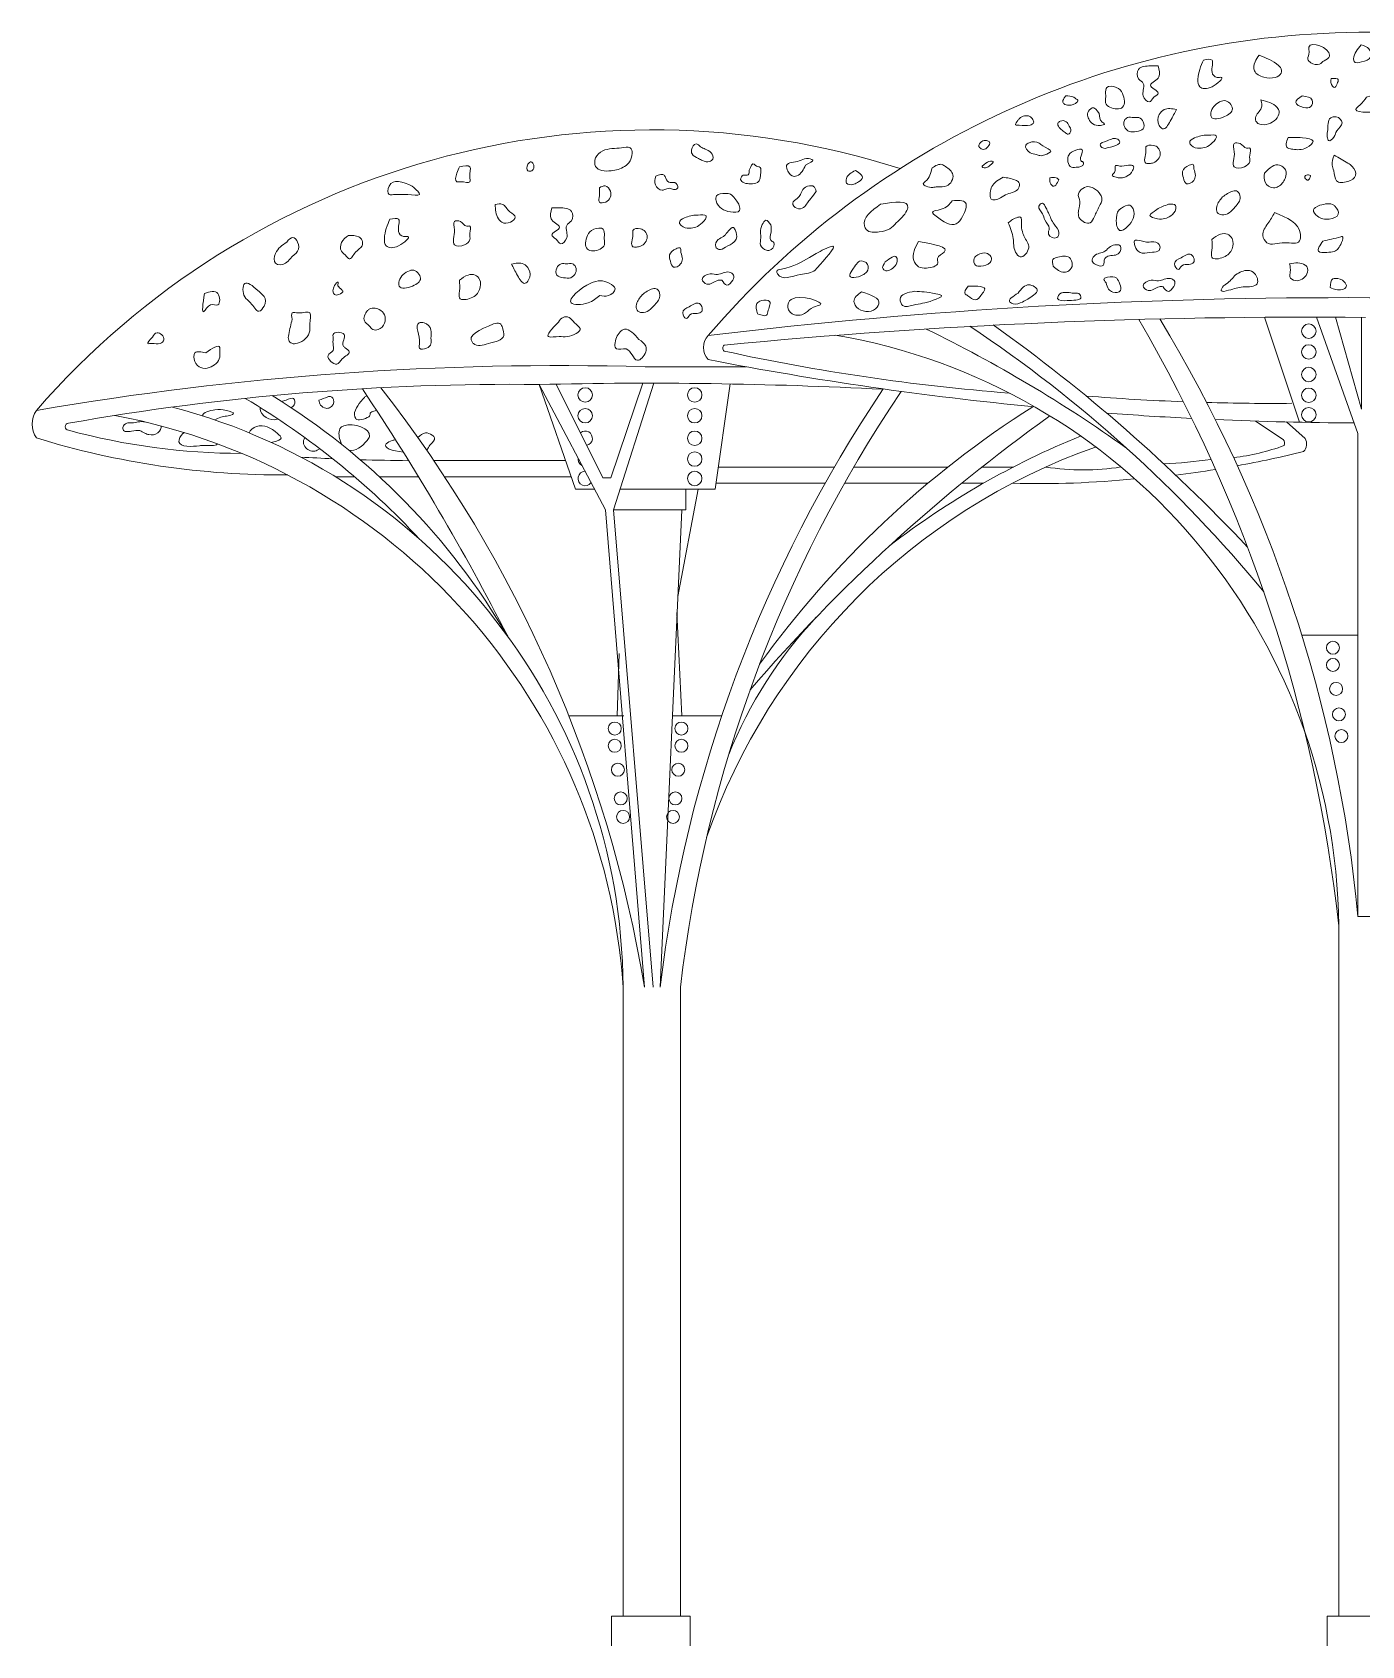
# Model space of a CAD drawing. Header units: metres. Extents: x -438 to -108, y 54494 to 54569.
# Drawn here: x -191.776 to -189.793, y 54547.55 to 54549.957 of the extents above; entities that cross this region are included whole.
import ezdxf

# ---------------------------------------------------------------- set-up
doc = ezdxf.new("R2010")
doc.units = ezdxf.units.M
doc.header["$MEASUREMENT"] = 0
doc.layers.add('text2', color=240, linetype='Continuous', lineweight=9)

msp = doc.modelspace()

# ---------------------------------------------------------------- linework, layer by layer
at = {"layer": 'text2'}
for points in [[(-190.74393, 54549.48989, -0.0264456), (-189.78715, 54549.53123)], [(-190.14352, 54549.3363, 0.0414255), (-190.4424, 54549.51387, 0.0414255)], [(-190.37761, 54549.5182, -0.074107), (-189.9388, 54549.12188, -0.0740671)], [(-190.34241, 54549.51997, -0.0499568), (-189.96289, 54549.18827, -0.0498028)], [(-189.82694, 54548.62368, 0.10524), (-190.12543, 54549.5282)], [(-190.09412, 54549.52901, -0.1130902), (-189.7982, 54548.63775)], [(-190.76771, 54549.46829, -0.4067405), (-190.76771, 54549.50427)], [(-190.74393, 54549.48989, 0.4935852), (-190.74393, 54549.48098)], [(-189.82694, 54547.59381), (-189.82694, 54548.62368, 0.3622606), (-190.57843, 54549.50494, 0.3622606)], [(-190.76771, 54549.46829, 0.0237435), (-190.28073, 54549.39779, 0.0237435)], [(-190.74393, 54549.48098, 0.0339248), (-190.31856, 54549.41834)], [(-191.2839, 54549.42484, -0.0290055), (-191.06699, 54549.05555)], [(-191.25654, 54549.42635, -0.1252598), (-190.86299, 54548.53227)], [(-190.83957, 54548.53227, -0.1183284), (-190.50652, 54549.42461)], [(-190.80929, 54547.59381), (-190.80929, 54548.53227, -0.1197286), (-190.47979, 54549.42091)], [(-191.77024, 54549.35136, -0.3017192), (-191.77024, 54549.3925)], [(-191.5674, 54549.39748, -0.3388269), (-190.89474, 54548.53227)], [(-191.19841, 54549.2003, 0.0723157), (-191.45893, 54549.41048)], [(-191.41868, 54549.41451, -0.123896), (-191.06699, 54549.05555)], [(-190.69117, 54549.01378, -0.0956984), (-190.28329, 54549.39804)], [(-190.20372, 54549.41389, 0.0102657), (-190.0587, 54549.40544)], [(-190.02408, 54549.40431, 0.0089705), (-189.89714, 54549.40306)], [(-191.72247, 54549.37336, 0.9601318), (-191.72247, 54549.36292)], [(-190.89474, 54547.59381), (-190.89474, 54548.53227, 0.3418632), (-191.653, 54549.38498)], [(-190.70532, 54548.97553, -0.0608011), (-190.25785, 54549.38421)], [(-190.17336, 54549.38855, 0.0061396), (-190.04631, 54549.38051, 0.0061396)], [(-190.01111, 54549.37883, 0.0100024), (-189.80378, 54549.37383, 0.0100024)], [(-191.39531, 54549.29617, -0.0761248), (-191.77024, 54549.35136)], [(-190.21223, 54549.35425, 0.0671283), (-190.49657, 54549.19113)], [(-189.9096, 54549.34907, -0.2829677), (-189.90829, 54549.34014, -0.2829677)], [(-189.87943, 54549.33099, 0.3268163), (-189.87699, 54549.35067)], [(-190.77026, 54548.75536, -0.2275776), (-190.18966, 54549.33791)], [(-190.60649, 54549.08407, 0.0938873), (-190.73716, 54548.87902)]]:
    msp.add_lwpolyline(points, format="xyb", dxfattribs=at)
for points in [[(-189.93746, 54549.53144), (-189.88553, 54549.37481)], [(-189.7982, 54549.35823), (-189.86023, 54549.53165)], [(-189.83166, 54549.53155), (-189.7931, 54549.3944), (-189.7931, 54549.53129)], [(-190.86165, 54549.45765), (-190.71108, 54549.45765)], [(-190.96593, 54549.27512), (-191.02014, 54549.43118)], [(-190.92108, 54549.2441), (-191.02014, 54549.43118)], [(-190.99456, 54549.43173), (-190.92489, 54549.29191), (-190.91314, 54549.29191), (-190.86553, 54549.43307)], [(-190.90908, 54549.2441), (-190.84905, 54549.43306)], [(-190.75737, 54549.27512), (-190.73504, 54549.43195)], [(-189.9511, 54549.37653), (-189.9096, 54549.34907)], [(-189.87699, 54549.35067), (-189.90467, 54549.37523)], [(-189.7982, 54548.63775), (-189.7982, 54549.35823)], [(-191.17737, 54549.31756), (-190.98068, 54549.31756)], [(-190.75268, 54549.30806), (-190.57947, 54549.30806)], [(-190.55058, 54549.30806), (-190.41003, 54549.30806)], [(-190.35928, 54549.30806), (-190.31248, 54549.30806)], [(-191.29526, 54549.29337), (-191.32388, 54549.29337)], [(-191.2, 54549.29337), (-191.25453, 54549.29337), (-191.25828, 54549.29337)], [(-191.16124, 54549.29337), (-190.97227, 54549.29337)], [(-190.96593, 54549.27512), (-190.9375, 54549.27512)], [(-190.80102, 54549.27512), (-190.80102, 54549.2441), (-190.90908, 54549.2441)], [(-190.89922, 54549.27512), (-190.75737, 54549.27512)], [(-190.8133, 54549.11504), (-190.78277, 54549.27512)], [(-190.75613, 54549.28386), (-190.59324, 54549.28386)], [(-190.56444, 54549.28386), (-190.43977, 54549.28386)], [(-190.38937, 54549.28386), (-190.35703, 54549.28386)], [(-190.86299, 54548.53227), (-190.92108, 54549.24439)], [(-190.92105, 54549.2441), (-190.92108, 54549.2441), (-190.92108, 54549.24439)], [(-190.90908, 54549.2441), (-190.84995, 54548.53227)], [(-190.83957, 54548.53227), (-190.80739, 54549.24439)], [(-190.80723, 54548.93708), (-190.8144, 54549.09114)], [(-189.88198, 54549.05704), (-189.7982, 54549.05704)], [(-190.9036, 54548.93708), (-190.90079, 54549.02993)], [(-190.97567, 54548.93708), (-190.89364, 54548.93708)], [(-190.82144, 54548.93708), (-190.74761, 54548.93708)], [(-189.7982, 54548.63775), (-189.77333, 54548.63775)], [(-190.91189, 54547.54977), (-190.91189, 54547.59381), (-190.79467, 54547.59381), (-190.79467, 54547.54977)], [(-189.84409, 54547.54977), (-189.84409, 54547.59381), (-189.72687, 54547.59381), (-189.72687, 54547.54977)]]:
    msp.add_lwpolyline(points, dxfattribs=at)
for centre, radius in [((-189.8716, 54549.51067), 0.01076), ((-189.8716, 54549.47969), 0.01076), ((-189.8716, 54549.44603), 0.01076), ((-190.95134, 54549.41558), 0.01076), ((-190.7879, 54549.41558), 0.01076), ((-189.8716, 54549.41505), 0.01076), ((-190.95134, 54549.38459), 0.01076), ((-190.7879, 54549.38459), 0.01076), ((-189.8716, 54549.38606), 0.01076), ((-190.7879, 54549.35094), 0.01076), ((-190.7879, 54549.31996), 0.01076), ((-190.7879, 54549.29097), 0.01076), ((-189.83552, 54549.03852), 0.0097), ((-189.83552, 54549.0128), 0.0097), ((-189.83087, 54548.97709), 0.0097), ((-189.82658, 54548.93912), 0.0097), ((-190.90726, 54548.91798), 0.0097), ((-190.80782, 54548.91798), 0.0097), ((-189.82301, 54548.90673), 0.0097), ((-190.90726, 54548.89226), 0.0097), ((-190.80782, 54548.89226), 0.0097), ((-190.90262, 54548.85655), 0.0097), ((-190.81246, 54548.85655), 0.0097), ((-190.89833, 54548.81369), 0.0097), ((-190.81675, 54548.81369), 0.0097), ((-190.89475, 54548.78619), 0.0097), ((-190.82033, 54548.78619), 0.0097)]:
    msp.add_circle(centre, radius, dxfattribs=at)
for centre, radius, start, end in [((-189.78567, 54548.66431), 1.29226, 39.96361, 139.45874), ((-190.85171, 54548.59359), 1.21736, 72.2925, 138.98452), ((-189.82131, 54541.59448), 7.96621, 82.599394, 96.822954), ((-190.98881, 54544.86312), 4.59629, 88.41469, 99.78862), ((-191.06065, 54545.62893), 3.80247, 89.3896, 100.02334), ((-190.85922, 54542.57173), 6.86134, 87.056882, 91.343928), ((-191.46257, 54550.32248), 0.99414, 254.84507, 269.91602), ((-190.95134, 54549.35094), 0.01076, 282.23241, 130.74233), ((-191.18471, 54552.67743), 3.36004, 266.74501, 267.55376), ((-191.18471, 54552.67743), 3.36004, 268.25358, 269.48617), ((-190.95134, 54549.31996), 0.01076, 172.31326, 243.49055), ((-190.13694, 54550.17615), 0.86496, 273.26038, 277.93483), ((-190.02003, 54549.64203), 0.3219, 276.4631, 290.31112), ((-190.27422, 54550.94438), 1.66099, 280.26643, 283.74989), ((-190.95134, 54549.29097), 0.01076, 91.32624, 324.47757), ((-190.20815, 54549.65923), 0.35559, 260.95785, 279.09805), ((-190.27422, 54550.94438), 1.66099, 277.06101, 279.12601), ((-190.27312, 54550.65506), 1.3718, 268.30261, 275.92392)]:
    msp.add_arc(centre, radius, start, end, dxfattribs=at)
for points, start_tangent, end_tangent in [([(-189.87137, 54549.93413), (-189.87095, 54549.92676), (-189.8729, 54549.91633), (-189.86872, 54549.91118), (-189.85564, 54549.90909), (-189.84868, 54549.9141), (-189.84074, 54549.92092), (-189.8406, 54549.92231), (-189.87137, 54549.93413)], (-0.1619454, -0.7777845), (-0.1619454, -0.7777845)), ([(-189.99772, 54549.8547), (-189.98558, 54549.84256), (-189.99738, 54549.83076), (-190.01729, 54549.83076), (-190.01729, 54549.83852), (-190.00211, 54549.8537), (-189.99772, 54549.8547)], (0.9955914, -0.0054462), (0.9955914, -0.0054462)), ([(-190.3032, 54549.82808), (-190.30569, 54549.82504), (-190.30901, 54549.81841), (-190.30375, 54549.81785), (-190.28743, 54549.81813), (-190.28218, 54549.82145), (-190.28356, 54549.82642), (-190.28798, 54549.83112), (-190.3032, 54549.82808)], (-0.6923229, -0.6604339), (-0.6923229, -0.6604339)), ([(-190.23792, 54549.80928), (-190.23515, 54549.80707), (-190.23073, 54549.80459), (-190.22658, 54549.80956), (-190.22907, 54549.81675), (-190.23349, 54549.82311), (-190.24262, 54549.82393), (-190.24594, 54549.82089), (-190.23792, 54549.80928)], (0.823236, -0.6448717), (0.823236, -0.6448717)), ([(-190.89711, 54549.78425), (-190.88448, 54549.78425), (-190.88448, 54549.76468), (-190.89275, 54549.75641), (-190.91278, 54549.74988), (-190.93586, 54549.75641), (-190.93586, 54549.76903), (-190.92519, 54549.77969), (-190.89711, 54549.78425)], (1.1252584, 0.1621623), (1.1252584, 0.1621623)), ([(-190.27388, 54549.79104), (-190.26862, 54549.78717), (-190.25673, 54549.77888), (-190.26558, 54549.7739), (-190.27277, 54549.77252), (-190.2783, 54549.77418), (-190.28715, 54549.77667), (-190.29379, 54549.78828), (-190.28881, 54549.79187), (-190.27388, 54549.79104)], (0.8038325, -0.4842744), (0.8038325, -0.4842744)), ([(-190.21053, 54549.76395), (-190.2086, 54549.76312), (-190.20777, 54549.76008), (-190.21856, 54549.75511), (-190.22768, 54549.75649), (-190.23128, 54549.76616), (-190.2299, 54549.77335), (-190.21911, 54549.78081), (-190.20998, 54549.78137), (-190.21053, 54549.76395)], (0.8651665, -0.3876096), (0.8651665, -0.3876096)), ([(-190.11463, 54549.77907), (-190.11463, 54549.78562), (-190.10327, 54549.7878), (-190.09672, 54549.78431), (-190.09322, 54549.77558), (-190.10327, 54549.76205), (-190.10939, 54549.76074), (-190.11463, 54549.76117), (-190.11463, 54549.77907)], (-0.0257016, 1.1905945), (-0.0257016, 1.1905945)), ([(-189.96453, 54549.78381), (-189.9598, 54549.78381), (-189.9598, 54549.77302), (-189.9598, 54549.76358), (-189.96756, 54549.75582), (-189.98275, 54549.75582), (-189.98275, 54549.77842), (-189.98275, 54549.79056), (-189.97398, 54549.79056), (-189.96453, 54549.78381)], (1.0270175, -0.0947363), (1.0270175, -0.0947363)), ([(-190.15355, 54549.75704), (-190.15992, 54549.75787), (-190.16157, 54549.74737), (-190.16517, 54549.7435), (-190.15881, 54549.74018), (-190.1494, 54549.73963), (-190.14304, 54549.74184), (-190.13447, 54549.75013), (-190.13336, 54549.75704), (-190.14055, 54549.75842), (-190.15355, 54549.75704)], (-1.1187441, 0.2043681), (-1.1187441, 0.2043681)), ([(-190.21551, 54549.71303), (-190.21385, 54549.70723), (-190.2144, 54549.69451), (-190.21551, 54549.68705), (-190.21357, 54549.67904), (-190.19808, 54549.6724), (-190.19144, 54549.68152), (-190.18425, 54549.69673), (-190.18038, 54549.70806), (-190.18232, 54549.71414), (-190.1931, 54549.72409), (-190.20113, 54549.7263), (-190.21551, 54549.71303)], (0.0762472, -0.9645989), (0.0762472, -0.9645989)), ([(-191.12819, 54549.66747), (-191.12346, 54549.66747), (-191.12346, 54549.65668), (-191.12346, 54549.64724), (-191.13122, 54549.63948), (-191.14641, 54549.63948), (-191.14641, 54549.66208), (-191.14641, 54549.67422), (-191.13764, 54549.67422), (-191.12819, 54549.66747)], (1.0270175, -0.0947363), (1.0270175, -0.0947363)), ([(-190.88017, 54549.65453), (-190.88017, 54549.66108), (-190.86881, 54549.66326), (-190.86226, 54549.65977), (-190.85876, 54549.65104), (-190.86881, 54549.6375), (-190.87493, 54549.6362), (-190.88017, 54549.63663), (-190.88017, 54549.65453)], (-0.0257016, 1.1905945), (-0.0257016, 1.1905945)), ([(-190.17597, 54549.61907), (-190.17135, 54549.62237), (-190.15454, 54549.62739), (-190.15255, 54549.63739), (-190.16732, 54549.63704), (-190.17571, 54549.62999), (-190.19196, 54549.62268), (-190.19476, 54549.61532), (-190.18939, 54549.61004), (-190.17796, 54549.60907), (-190.17597, 54549.61907)], (0.4790334, 0.8668042), (0.4790334, 0.8668042)), ([(-190.54778, 54549.609), (-190.542, 54549.61519), (-190.53003, 54549.61024), (-190.53126, 54549.5991), (-190.53704, 54549.59456), (-190.55067, 54549.59085), (-190.55562, 54549.59167), (-190.54778, 54549.609)], (0.7096538, 1.0144748), (0.7096538, 1.0144748)), ([(-190.36564, 54549.62458), (-190.3707, 54549.61926), (-190.3691, 54549.60914), (-190.36111, 54549.60781), (-190.34727, 54549.61314), (-190.34514, 54549.61979), (-190.35126, 54549.62644), (-190.36564, 54549.62458)], (-0.8913817, -0.5327232), (-0.8913817, -0.5327232)), ([(-191.2092, 54549.60194), (-191.19706, 54549.58979), (-191.20886, 54549.57799), (-191.22878, 54549.57799), (-191.22878, 54549.58575), (-191.2136, 54549.60093), (-191.2092, 54549.60194)], (0.9955914, -0.0054462), (0.9955914, -0.0054462)), ([(-190.64386, 54549.55799), (-190.64919, 54549.54611), (-190.63894, 54549.53505), (-190.62255, 54549.53792), (-190.61066, 54549.54652), (-190.60082, 54549.5498), (-190.64386, 54549.55799)], (-0.9375223, -0.6437061), (-0.9375223, -0.6437061)), ([(-191.2762, 54549.54133), (-191.27451, 54549.54301), (-191.25871, 54549.54301), (-191.25081, 54549.53511), (-191.25081, 54549.52251), (-191.26014, 54549.51318), (-191.26812, 54549.51318), (-191.2738, 54549.51886), (-191.28086, 54549.52592), (-191.2762, 54549.54133)], (0.6730362, 0.790622), (0.6730362, 0.790622)), ([(-191.1984, 54549.49334), (-191.1984, 54549.48525), (-191.18828, 54549.48525), (-191.18153, 54549.492), (-191.18153, 54549.50009), (-191.18153, 54549.5129), (-191.19165, 54549.52302), (-191.19908, 54549.52302), (-191.1984, 54549.49334)], (-0.0859984, -1.2360739), (-0.0859984, -1.2360739)), ([(-191.31252, 54549.4889), (-191.30949, 54549.48588), (-191.30344, 54549.47983), (-191.31386, 54549.46941), (-191.32193, 54549.46134), (-191.33505, 54549.47446), (-191.32765, 54549.48185), (-191.32765, 54549.49226), (-191.32765, 54549.50235), (-191.32765, 54549.50571), (-191.31117, 54549.50571), (-191.31252, 54549.4889)], (0.4089016, -0.800363), (0.4089016, -0.800363))]:
    msp.add_spline(points, degree=3, dxfattribs=dict(at, start_tangent=start_tangent, end_tangent=end_tangent))
for points in [[(-189.94589, 54549.92231), (-189.95186, 54549.91226), (-189.9528, 54549.89907), (-189.93866, 54549.88964), (-189.92168, 54549.88933), (-189.91288, 54549.89561), (-189.91382, 54549.90378), (-189.91665, 54549.90692), (-189.94589, 54549.92231)], [(-189.79335, 54549.93765), (-189.78178, 54549.93164), (-189.77977, 54549.9194), (-189.79291, 54549.91251), (-189.80404, 54549.91273), (-189.80471, 54549.91673), (-189.79335, 54549.93765)], [(-190.09636, 54549.90636), (-190.10768, 54549.90636), (-190.12553, 54549.90114), (-190.12553, 54549.88722), (-190.11857, 54549.88026), (-190.11857, 54549.87025), (-190.11857, 54549.86155), (-190.10965, 54549.85263), (-190.10268, 54549.8596), (-190.09637, 54549.86591), (-190.10789, 54549.87743), (-190.1018, 54549.88352), (-190.09528, 54549.89005), (-190.09636, 54549.90636)], [(-190.02895, 54549.91514), (-190.01604, 54549.91514), (-190.01604, 54549.89686), (-190.00852, 54549.88934), (-190.00206, 54549.88934), (-190.01604, 54549.87536), (-190.03433, 54549.87536), (-190.03433, 54549.90116), (-190.02895, 54549.91514)], [(-190.17473, 54549.8646), (-190.17473, 54549.85807), (-190.17473, 54549.85111), (-190.16842, 54549.8448), (-190.14948, 54549.8448), (-190.14948, 54549.86503), (-190.15883, 54549.87439), (-190.17299, 54549.87439), (-190.17473, 54549.8646)], [(-189.83832, 54549.88759), (-189.83632, 54549.87625), (-189.8332, 54549.87424), (-189.82942, 54549.87958), (-189.82764, 54549.88603), (-189.83832, 54549.88759)], [(-190.23432, 54549.86162), (-190.23709, 54549.85747), (-190.23875, 54549.8525), (-190.23571, 54549.8489), (-190.23183, 54549.8478), (-190.21994, 54549.85056), (-190.21607, 54549.85526), (-190.21911, 54549.85747), (-190.22243, 54549.85968), (-190.23432, 54549.86162)], [(-189.94306, 54549.85572), (-189.94243, 54549.84347), (-189.95123, 54549.82902), (-189.94966, 54549.82273), (-189.93834, 54549.81865), (-189.92608, 54549.82242), (-189.91728, 54549.83184), (-189.91665, 54549.84127), (-189.91885, 54549.84441), (-189.94306, 54549.85572)], [(-189.88146, 54549.86163), (-189.89116, 54549.85194), (-189.87948, 54549.84445), (-189.86846, 54549.84577), (-189.86648, 54549.85524), (-189.88146, 54549.86163)], [(-189.78556, 54549.85978), (-189.79536, 54549.84799), (-189.80137, 54549.84154), (-189.78556, 54549.83732), (-189.77065, 54549.83687), (-189.76575, 54549.83576), (-189.74905, 54549.83932), (-189.7397, 54549.84199), (-189.73369, 54549.85089), (-189.73859, 54549.85956), (-189.78556, 54549.85978)], [(-190.18426, 54549.83536), (-190.17983, 54549.82264), (-190.17651, 54549.8196), (-190.18232, 54549.81767), (-190.19394, 54549.81988), (-190.20002, 54549.82734), (-190.20196, 54549.8348), (-190.19698, 54549.84254), (-190.19505, 54549.84365), (-190.18426, 54549.83536)], [(-190.12869, 54549.80862), (-190.13958, 54549.80862), (-190.14676, 54549.8158), (-190.14676, 54549.82472), (-190.14208, 54549.82939), (-190.13304, 54549.82939), (-190.12521, 54549.82939), (-190.11873, 54549.82292), (-190.11873, 54549.81254), (-190.12869, 54549.80862)], [(-190.06919, 54549.84125), (-190.08741, 54549.84125), (-190.09484, 54549.83382), (-190.09484, 54549.81764), (-190.08978, 54549.81258), (-190.0783, 54549.82405), (-190.06919, 54549.84125)], [(-189.84335, 54549.81099), (-189.84401, 54549.80064), (-189.84203, 54549.79492), (-189.83431, 54549.79998), (-189.82991, 54549.80945), (-189.82176, 54549.82156), (-189.83057, 54549.83036), (-189.83387, 54549.83036), (-189.83696, 54549.82992), (-189.84335, 54549.81099)], [(-190.04194, 54549.7993), (-190.04936, 54549.79188), (-190.04674, 54549.78751), (-190.03451, 54549.78358), (-190.01572, 54549.79144), (-190.00961, 54549.80192), (-190.0214, 54549.80323), (-190.02315, 54549.80323), (-190.04194, 54549.7993)], [(-190.77922, 54549.78562), (-190.77223, 54549.78213), (-190.7635, 54549.77689), (-190.76088, 54549.76729), (-190.76568, 54549.76379), (-190.77617, 54549.7651), (-190.78228, 54549.76816), (-190.79189, 54549.77515), (-190.79277, 54549.78126), (-190.78578, 54549.78999), (-190.77922, 54549.78562)], [(-190.3595, 54549.79388), (-190.35264, 54549.79516), (-190.34792, 54549.79259), (-190.3505, 54549.78573), (-190.35736, 54549.78188), (-190.36293, 54549.78488), (-190.36379, 54549.78616), (-190.3595, 54549.79388)], [(-190.17236, 54549.79445), (-190.18288, 54549.78809), (-190.179, 54549.78395), (-190.17236, 54549.78395), (-190.16268, 54549.78643), (-190.15356, 54549.79307), (-190.1566, 54549.79694), (-190.17236, 54549.79445)], [(-189.90251, 54549.79974), (-189.88106, 54549.79911), (-189.86529, 54549.79406), (-189.87475, 54549.78461), (-189.89557, 54549.78209), (-189.89904, 54549.78272), (-189.90314, 54549.78398), (-189.90251, 54549.79974)], [(-191.13899, 54549.75583), (-191.12346, 54549.75583), (-191.12346, 54549.74099), (-191.12346, 54549.73357), (-191.13696, 54549.73357), (-191.14304, 54549.73357), (-191.14304, 54549.74639), (-191.13899, 54549.75583)], [(-191.03686, 54549.75989), (-191.03686, 54549.74988), (-191.0312, 54549.74988), (-191.02903, 54549.75206), (-191.02903, 54549.76033), (-191.03185, 54549.76315), (-191.03686, 54549.75989)], [(-190.7067, 54549.7507), (-190.70801, 54549.74415), (-190.71194, 54549.74328), (-190.71544, 54549.74328), (-190.71937, 54549.73716), (-190.71413, 54549.73193), (-190.70452, 54549.73062), (-190.69447, 54549.73236), (-190.68923, 54549.74808), (-190.6901, 54549.75463), (-190.69753, 54549.75812), (-190.69928, 54549.75987), (-190.7067, 54549.7507)], [(-190.62238, 54549.75856), (-190.63549, 54549.7424), (-190.63942, 54549.74153), (-190.64903, 54549.74939), (-190.65078, 54549.75768), (-190.632, 54549.76467), (-190.62107, 54549.76816), (-190.6119, 54549.76598), (-190.62238, 54549.75856)], [(-190.43376, 54549.75419), (-190.41885, 54549.7593), (-190.41374, 54549.75632), (-190.40267, 54549.74398), (-190.41161, 54549.72738), (-190.42609, 54549.72611), (-190.43248, 54549.72525), (-190.4427, 54549.72696), (-190.44696, 54549.73036), (-190.44398, 54549.73377), (-190.43376, 54549.75419)], [(-190.35578, 54549.75925), (-190.35901, 54549.75602), (-190.35578, 54549.75414), (-190.35228, 54549.75468), (-190.34717, 54549.75817), (-190.3426, 54549.76382), (-190.34556, 54549.76436), (-190.34636, 54549.76436), (-190.35578, 54549.75925)], [(-190.04296, 54549.75256), (-190.04077, 54549.74296), (-190.04339, 54549.73554), (-190.05388, 54549.73073), (-190.05869, 54549.73946), (-190.06, 54549.74907), (-190.04995, 54549.75824), (-190.04427, 54549.75955), (-190.04296, 54549.75256)], [(-189.93774, 54549.74647), (-189.93674, 54549.7329), (-189.92417, 54549.72436), (-189.91713, 54549.72637), (-189.90707, 54549.73843), (-189.90657, 54549.75149), (-189.91059, 54549.75601), (-189.91512, 54549.75852), (-189.93774, 54549.74647)], [(-189.83371, 54549.77321), (-189.83684, 54549.75827), (-189.83441, 54549.74994), (-189.83024, 54549.73501), (-189.81356, 54549.73397), (-189.80174, 54549.74299), (-189.80695, 54549.75654), (-189.81321, 54549.7614), (-189.83371, 54549.77321)], [(-191.2094, 54549.72723), (-191.24383, 54549.72723), (-191.24383, 54549.71433), (-191.23737, 54549.71433), (-191.22554, 54549.71433), (-191.21586, 54549.71433), (-191.19865, 54549.71433), (-191.2094, 54549.72723)], [(-190.84607, 54549.74197), (-190.8465, 54549.72887), (-190.83646, 54549.72101), (-190.83121, 54549.72232), (-190.82379, 54549.72363), (-190.81811, 54549.72188), (-190.8133, 54549.7245), (-190.81767, 54549.73236), (-190.82466, 54549.73236), (-190.83121, 54549.73891), (-190.8334, 54549.74328), (-190.84607, 54549.74197)], [(-190.54811, 54549.75026), (-190.56166, 54549.73847), (-190.56122, 54549.73149), (-190.55074, 54549.72974), (-190.54331, 54549.73367), (-190.53763, 54549.74022), (-190.53938, 54549.74371), (-190.54811, 54549.75026)], [(-190.32777, 54549.74031), (-190.34449, 54549.7266), (-190.34707, 54549.71717), (-190.34578, 54549.70775), (-190.33163, 54549.70946), (-190.32177, 54549.71503), (-190.31148, 54549.71846), (-190.30461, 54549.72403), (-190.30419, 54549.7326), (-190.30933, 54549.73603), (-190.32777, 54549.74031)], [(-190.25783, 54549.73957), (-190.25755, 54549.73183), (-190.25202, 54549.72685), (-190.24677, 54549.73238), (-190.24483, 54549.73625), (-190.24842, 54549.73929), (-190.25783, 54549.73957)], [(-189.86884, 54549.74315), (-189.87058, 54549.73816), (-189.87254, 54549.73599), (-189.87732, 54549.73968), (-189.87753, 54549.74141), (-189.87514, 54549.74359), (-189.86884, 54549.74315)], [(-190.9302, 54549.72465), (-190.9302, 54549.71247), (-190.9302, 54549.70333), (-190.92062, 54549.70333), (-190.91365, 54549.71943), (-190.92148, 54549.72726), (-190.9302, 54549.72465)], [(-190.72505, 54549.70486), (-190.72156, 54549.69831), (-190.72112, 54549.69089), (-190.73466, 54549.6887), (-190.74777, 54549.69351), (-190.75607, 54549.70529), (-190.7552, 54549.71272), (-190.74253, 54549.71621), (-190.73816, 54549.71621), (-190.72505, 54549.70486)], [(-190.60666, 54549.71926), (-190.61496, 54549.70835), (-190.61976, 54549.70224), (-190.62544, 54549.69525), (-190.63549, 54549.69394), (-190.64161, 54549.7018), (-190.63505, 54549.70879), (-190.63025, 54549.71446), (-190.62675, 54549.72188), (-190.6167, 54549.72756), (-190.61059, 54549.72669), (-190.60666, 54549.71926)], [(-190.51058, 54549.7001), (-190.53451, 54549.66755), (-190.53186, 54549.66223), (-190.51255, 54549.65879), (-190.49685, 54549.6635), (-190.48716, 54549.67213), (-190.47136, 54549.6908), (-190.47003, 54549.69478), (-190.51058, 54549.7001)], [(-190.40352, 54549.70525), (-190.38393, 54549.70227), (-190.38819, 54549.68185), (-190.39756, 54549.67078), (-190.4278, 54549.68227), (-190.43333, 54549.68781), (-190.42013, 54549.69249), (-190.40352, 54549.70525)], [(-190.00025, 54549.71088), (-189.99283, 54549.71611), (-189.97797, 54549.71917), (-189.97404, 54549.71088), (-189.98147, 54549.69603), (-190.00113, 54549.68424), (-190.00812, 54549.68774), (-190.00899, 54549.69647), (-190.00025, 54549.71088)], [(-191.08567, 54549.69985), (-191.07487, 54549.69985), (-191.06373, 54549.68871), (-191.05564, 54549.68062), (-191.06305, 54549.6732), (-191.07554, 54549.6732), (-191.08077, 54549.67843), (-191.08567, 54549.69985)], [(-191.00116, 54549.69463), (-190.98984, 54549.69463), (-190.97199, 54549.68941), (-190.97199, 54549.67549), (-190.97895, 54549.66852), (-190.97895, 54549.65852), (-190.97895, 54549.64982), (-190.98788, 54549.6409), (-190.99485, 54549.64786), (-191.00116, 54549.65417), (-190.98963, 54549.6657), (-190.99572, 54549.67179), (-191.00225, 54549.67832), (-191.00116, 54549.69463)], [(-190.80325, 54549.67997), (-190.81068, 54549.67255), (-190.80806, 54549.66819), (-190.79583, 54549.66426), (-190.77704, 54549.67211), (-190.77092, 54549.68259), (-190.78272, 54549.6839), (-190.78447, 54549.6839), (-190.80325, 54549.67997)], [(-190.32004, 54549.67247), (-190.31275, 54549.64891), (-190.30932, 54549.62877), (-190.30246, 54549.62148), (-190.2896, 54549.63519), (-190.29646, 54549.65191), (-190.29817, 54549.65662), (-190.30032, 54549.66819), (-190.30289, 54549.68104), (-190.30589, 54549.68062), (-190.32004, 54549.67247)], [(-190.26364, 54549.69424), (-190.26004, 54549.68705), (-190.25174, 54549.67047), (-190.24455, 54549.6572), (-190.24759, 54549.65029), (-190.26004, 54549.65526), (-190.25894, 54549.66411), (-190.26557, 54549.67655), (-190.26889, 54549.68595), (-190.27443, 54549.697), (-190.26917, 54549.70142), (-190.26364, 54549.69424)], [(-190.15884, 54549.67477), (-190.15789, 54549.66741), (-190.15393, 54549.66111), (-190.14164, 54549.6672), (-190.13376, 54549.67872), (-190.13384, 54549.69314), (-190.13886, 54549.69867), (-190.15121, 54549.69416), (-190.15476, 54549.69162), (-190.15884, 54549.67477)], [(-190.08073, 54549.69992), (-190.07037, 54549.69819), (-190.06997, 54549.69312), (-190.07765, 54549.68281), (-190.0975, 54549.6783), (-190.10857, 54549.68328), (-190.09972, 54549.6912), (-190.0983, 54549.69221), (-190.08073, 54549.69992)], [(-189.92276, 54549.68748), (-189.93261, 54549.67129), (-189.94023, 54549.65351), (-189.9342, 54549.64272), (-189.90752, 54549.64272), (-189.88528, 54549.64526), (-189.88401, 54549.6551), (-189.92276, 54549.68748)], [(-189.85493, 54549.69842), (-189.86471, 54549.69147), (-189.85863, 54549.68213), (-189.84124, 54549.67801), (-189.82756, 54549.68517), (-189.83255, 54549.69712), (-189.83429, 54549.69864), (-189.85493, 54549.69842)], [(-191.24275, 54549.67778), (-191.22984, 54549.67778), (-191.22984, 54549.65951), (-191.22231, 54549.65198), (-191.21586, 54549.65198), (-191.22984, 54549.638), (-191.24813, 54549.638), (-191.24813, 54549.66381), (-191.24275, 54549.67778)], [(-190.92279, 54549.65286), (-190.92279, 54549.64634), (-190.92279, 54549.63938), (-190.9291, 54549.63307), (-190.94805, 54549.63307), (-190.94805, 54549.6533), (-190.93869, 54549.66266), (-190.92454, 54549.66266), (-190.92279, 54549.65286)], [(-190.73947, 54549.65771), (-190.74515, 54549.65203), (-190.75301, 54549.64723), (-190.75651, 54549.63675), (-190.7517, 54549.63239), (-190.74209, 54549.63588), (-190.72898, 54549.64374), (-190.72549, 54549.64941), (-190.72724, 54549.66076), (-190.72986, 54549.66513), (-190.73947, 54549.65771)], [(-190.67437, 54549.66949), (-190.67394, 54549.65814), (-190.67437, 54549.64636), (-190.67, 54549.64286), (-190.67394, 54549.63239), (-190.68093, 54549.63151), (-190.68966, 54549.63893), (-190.68923, 54549.64985), (-190.68966, 54549.65771), (-190.68704, 54549.66993), (-190.6818, 54549.67604), (-190.67437, 54549.66949)], [(-190.01621, 54549.64738), (-190.01621, 54549.63119), (-190.01621, 54549.62107), (-189.99866, 54549.62107), (-189.98618, 54549.63355), (-189.98618, 54549.64873), (-189.99275, 54549.6553), (-190.00338, 54549.6553), (-190.01621, 54549.64738)], [(-191.39659, 54549.6435), (-191.4134, 54549.62669), (-191.4134, 54549.61191), (-191.39861, 54549.61191), (-191.39122, 54549.6193), (-191.38046, 54549.63006), (-191.38046, 54549.6435), (-191.38751, 54549.65055), (-191.39659, 54549.6435)], [(-191.30445, 54549.65358), (-191.3152, 54549.64282), (-191.3152, 54549.63006), (-191.30747, 54549.62233), (-191.30377, 54549.61863), (-191.29402, 54549.62838), (-191.28427, 54549.63813), (-191.28427, 54549.64619), (-191.28931, 54549.65123), (-191.30445, 54549.65358)], [(-190.8085, 54549.62802), (-190.80631, 54549.61842), (-190.80893, 54549.61099), (-190.81942, 54549.60619), (-190.82422, 54549.61492), (-190.82553, 54549.62453), (-190.81549, 54549.6337), (-190.80981, 54549.63501), (-190.8085, 54549.62802)], [(-190.61681, 54549.62067), (-190.59426, 54549.63296), (-190.58196, 54549.63747), (-190.60492, 54549.60552), (-190.6082, 54549.60183), (-190.63034, 54549.59527), (-190.66436, 54549.59609), (-190.66559, 54549.59978), (-190.65862, 54549.60306), (-190.61681, 54549.62067)], [(-190.4541, 54549.64454), (-190.46097, 54549.61627), (-190.45383, 54549.60675), (-190.4422, 54549.6049), (-190.42527, 54549.61283), (-190.42554, 54549.61917), (-190.41575, 54549.62869), (-190.4541, 54549.64454)], [(-190.11973, 54549.64476), (-190.11181, 54549.64343), (-190.10262, 54549.64409), (-190.09369, 54549.63759), (-190.09506, 54549.63125), (-190.10492, 54549.62851), (-190.12015, 54549.62729), (-190.12629, 54549.62989), (-190.13146, 54549.64014), (-190.13186, 54549.64522), (-190.11973, 54549.64476)], [(-189.85055, 54549.64515), (-189.8572, 54549.62988), (-189.84457, 54549.62822), (-189.83361, 54549.62955), (-189.82264, 54549.64283), (-189.82165, 54549.65179), (-189.82364, 54549.65146), (-189.85055, 54549.64515)], [(-191.06137, 54549.61082), (-191.04314, 54549.61082), (-191.03572, 54549.60339), (-191.03572, 54549.58721), (-191.04078, 54549.58215), (-191.05225, 54549.59362), (-191.06137, 54549.61082)], [(-190.98374, 54549.59046), (-190.97286, 54549.59046), (-190.96567, 54549.59764), (-190.96567, 54549.60656), (-190.97035, 54549.61123), (-190.97939, 54549.61123), (-190.98722, 54549.61123), (-190.9937, 54549.60476), (-190.9937, 54549.59438), (-190.98374, 54549.59046)], [(-190.50353, 54549.61395), (-190.50691, 54549.60356), (-190.50457, 54549.60148), (-190.48897, 54549.60823), (-190.48559, 54549.61733), (-190.48663, 54549.6207), (-190.50353, 54549.61395)], [(-190.25305, 54549.60759), (-190.25333, 54549.61774), (-190.24619, 54549.62104), (-190.22888, 54549.62049), (-190.22448, 54549.60978), (-190.22943, 54549.60072), (-190.23657, 54549.59853), (-190.25305, 54549.60759)], [(-190.05047, 54549.61021), (-190.04348, 54549.61326), (-190.04348, 54549.62068), (-190.04697, 54549.62505), (-190.06226, 54549.62025), (-190.07188, 54549.61108), (-190.06663, 54549.60279), (-190.06095, 54549.60802), (-190.05047, 54549.61021)], [(-189.90021, 54549.61098), (-189.89926, 54549.59892), (-189.89989, 54549.59194), (-189.89164, 54549.58622), (-189.87448, 54549.59638), (-189.87417, 54549.60622), (-189.87702, 54549.60939), (-189.90021, 54549.61098)], [(-191.43964, 54549.57158), (-191.43325, 54549.56519), (-191.43057, 54549.5625), (-191.43057, 54549.54805), (-191.43813, 54549.54049), (-191.45074, 54549.5531), (-191.45948, 54549.56184), (-191.45948, 54549.58166), (-191.43964, 54549.57158)], [(-191.32059, 54549.5783), (-191.31454, 54549.57225), (-191.31319, 54549.5709), (-191.31891, 54549.56519), (-191.3253, 54549.56519), (-191.3253, 54549.57897), (-191.32025, 54549.58401), (-191.32059, 54549.5783)], [(-191.13899, 54549.58654), (-191.13899, 54549.57035), (-191.13899, 54549.56023), (-191.12144, 54549.56023), (-191.10896, 54549.57271), (-191.10896, 54549.58788), (-191.11553, 54549.59446), (-191.12616, 54549.59446), (-191.13899, 54549.58654)], [(-190.92971, 54549.56389), (-190.91648, 54549.56389), (-190.90673, 54549.57364), (-190.91543, 54549.58233), (-190.94294, 54549.58233), (-190.97234, 54549.55293), (-190.94711, 54549.55293), (-190.92971, 54549.56389)], [(-190.74733, 54549.58655), (-190.75301, 54549.58655), (-190.76961, 54549.58087), (-190.77704, 54549.58786), (-190.76481, 54549.59615), (-190.75389, 54549.59528), (-190.73641, 54549.59877), (-190.72986, 54549.5944), (-190.73117, 54549.58698), (-190.73991, 54549.57956), (-190.74733, 54549.58655)], [(-190.17415, 54549.58257), (-190.17035, 54549.57348), (-190.16391, 54549.56896), (-190.15258, 54549.57114), (-190.15374, 54549.58104), (-190.15825, 54549.58962), (-190.17176, 54549.59125), (-190.17714, 54549.58902), (-190.17415, 54549.58257)], [(-190.08912, 54549.57708), (-190.0948, 54549.57708), (-190.1114, 54549.57141), (-190.11883, 54549.57839), (-190.10659, 54549.58669), (-190.09567, 54549.58581), (-190.0782, 54549.58931), (-190.07164, 54549.58494), (-190.07295, 54549.57752), (-190.08169, 54549.5701), (-190.08912, 54549.57708)], [(-189.98088, 54549.59493), (-189.96253, 54549.60137), (-189.95261, 54549.59691), (-189.94865, 54549.58155), (-189.96947, 54549.5766), (-189.99129, 54549.57164), (-190.0022, 54549.57115), (-189.99873, 54549.57809), (-189.99426, 54549.58155), (-189.98088, 54549.59493)], [(-189.83959, 54549.57576), (-189.82198, 54549.57277), (-189.81567, 54549.57709), (-189.81866, 54549.58439), (-189.83161, 54549.58937), (-189.8356, 54549.58871), (-189.83959, 54549.57576)], [(-191.51968, 54549.56687), (-191.49951, 54549.56687), (-191.49951, 54549.55007), (-191.51027, 54549.55007), (-191.52035, 54549.53998), (-191.51968, 54549.56687)], [(-190.86619, 54549.56503), (-190.85876, 54549.57027), (-190.84391, 54549.57333), (-190.83998, 54549.56503), (-190.8474, 54549.55019), (-190.86706, 54549.5384), (-190.87405, 54549.54189), (-190.87493, 54549.55063), (-190.86619, 54549.56503)], [(-190.53911, 54549.5694), (-190.55025, 54549.55496), (-190.5486, 54549.5496), (-190.53663, 54549.54093), (-190.52094, 54549.54217), (-190.5131, 54549.55166), (-190.53911, 54549.5694)], [(-190.45959, 54549.57025), (-190.48142, 54549.55831), (-190.47779, 54549.54922), (-190.46193, 54549.54948), (-190.4479, 54549.55233), (-190.43204, 54549.55675), (-190.41956, 54549.56376), (-190.42814, 54549.56662), (-190.45959, 54549.57025)], [(-190.37975, 54549.57801), (-190.38428, 54549.56604), (-190.38055, 54549.56364), (-190.36937, 54549.55726), (-190.36058, 54549.56417), (-190.35765, 54549.56817), (-190.35552, 54549.57162), (-190.37975, 54549.57801)], [(-190.30546, 54549.56749), (-190.31747, 54549.5542), (-190.31275, 54549.55163), (-190.29903, 54549.5542), (-190.28231, 54549.56449), (-190.27673, 54549.57263), (-190.28102, 54549.57692), (-190.28917, 54549.57992), (-190.30546, 54549.56749)], [(-190.22668, 54549.56806), (-190.22256, 54549.56723), (-190.21487, 54549.56696), (-190.21185, 54549.5601), (-190.21899, 54549.55708), (-190.23218, 54549.55625), (-190.24646, 54549.55955), (-190.24179, 54549.56723), (-190.23712, 54549.56833), (-190.22668, 54549.56806)], [(-191.38852, 54549.52856), (-191.38852, 54549.53797), (-191.37911, 54549.53797), (-191.36229, 54549.53797), (-191.36229, 54549.52184), (-191.36229, 54549.51109), (-191.38078, 54549.4926), (-191.3892, 54549.4926), (-191.39374, 54549.49714), (-191.39374, 54549.50571), (-191.38852, 54549.52856)], [(-190.78449, 54549.53709), (-190.7775, 54549.54015), (-190.7775, 54549.54757), (-190.781, 54549.55194), (-190.79629, 54549.54713), (-190.8059, 54549.53797), (-190.80066, 54549.52967), (-190.79498, 54549.53491), (-190.78449, 54549.53709)], [(-190.69407, 54549.53655), (-190.69509, 54549.55187), (-190.68845, 54549.55646), (-190.67619, 54549.55493), (-190.67874, 54549.53961), (-190.67977, 54549.53553), (-190.69407, 54549.53655)], [(-191.08843, 54549.52155), (-191.11974, 54549.49378), (-191.11806, 54549.49211), (-191.09579, 54549.49211), (-191.07284, 54549.50425), (-191.07473, 54549.51544)], [(-191.07473, 54549.51544), (-191.07859, 54549.52214), (-191.08843, 54549.52155)], [(-190.99114, 54549.52433), (-190.98418, 54549.53129), (-190.97547, 54549.53129), (-190.96742, 54549.52324), (-190.95893, 54549.51475), (-190.97808, 54549.50258), (-190.99027, 54549.50258), (-191.00594, 54549.50258), (-190.99114, 54549.52433)], [(-190.87122, 54549.49849), (-190.86112, 54549.48839), (-190.86112, 54549.4797), (-190.87348, 54549.46735), (-190.89036, 54549.48423), (-190.90464, 54549.48423), (-190.90464, 54549.50127), (-190.89246, 54549.51345), (-190.87122, 54549.49849)], [(-191.59704, 54549.50167), (-191.59031, 54549.5084), (-191.57989, 54549.49798), (-191.5856, 54549.49226), (-191.59771, 54549.49226), (-191.60376, 54549.49226), (-191.59704, 54549.50167)], [(-191.51767, 54549.47815), (-191.53381, 54549.47815), (-191.53381, 54549.46538), (-191.52473, 54549.4563), (-191.51229, 54549.4563), (-191.49665, 54549.47194), (-191.49665, 54549.48151), (-191.49665, 54549.48622), (-191.51767, 54549.47815)], [(-191.349, 54549.40767), (-191.3461, 54549.40045), (-191.33815, 54549.39563), (-191.33284, 54549.39635), (-191.32682, 54549.40864), (-191.33309, 54549.41345), (-191.33526, 54549.41273), (-191.349, 54549.40767)]]:
    msp.add_spline(points, degree=3, dxfattribs=at)
for points, knots in [([(-191.50451, 54549.3785), (-191.50138, 54549.37975), (-191.4924, 54549.38451), (-191.48304, 54549.38356), (-191.47327, 54549.38892), (-191.48131, 54549.39106), (-191.48643, 54549.39226), (-191.49444, 54549.39416), (-191.50108, 54549.39459), (-191.5231, 54549.38985), (-191.52207, 54549.38439), (-191.52205, 54549.3843)], [0.058608966, 0.058608966, 0.058608966, 0.058608966, 0.068205344, 0.086037045, 0.087442764, 0.09854509, 0.09854509, 0.09854509, 0.115941998, 0.136314514, 0.136632678, 0.136632678, 0.136632678, 0.136632678]), ([(-191.41022, 54549.38), (-191.41023, 54549.37999), (-191.41055, 54549.3798), (-191.4198, 54549.37535), (-191.43674, 54549.38468), (-191.43653, 54549.39491)], [0.097862195, 0.097862195, 0.097862195, 0.097862195, 0.097902374, 0.098980481, 0.128615667, 0.128615667, 0.128615667, 0.128615667]), ([(-191.40459, 54549.40573), (-191.40241, 54549.40624), (-191.39617, 54549.40817), (-191.38488, 54549.41427), (-191.38392, 54549.40024), (-191.38867, 54549.39764), (-191.39084, 54549.39685)], [0.037038764, 0.037038764, 0.037038764, 0.037038764, 0.043617979, 0.055152982, 0.064574929, 0.071092384, 0.071092384, 0.071092384, 0.071092384]), ([(-191.2628, 54549.3929), (-191.26391, 54549.3923), (-191.26746, 54549.39102), (-191.27267, 54549.38983), (-191.27211, 54549.38406), (-191.27893, 54549.38036), (-191.2852, 54549.37846), (-191.29166, 54549.37845), (-191.30012, 54549.38605), (-191.29192, 54549.39831), (-191.28621, 54549.40556)], [0.044960858, 0.044960858, 0.044960858, 0.044960858, 0.048620297, 0.054887967, 0.058326525, 0.063353664, 0.075380357, 0.079273583, 0.081560518, 0.107767508, 0.107767508, 0.107767508, 0.107767508]), ([(-191.28621, 54549.40556), (-191.28516, 54549.40689), (-191.2835, 54549.40891), (-191.28068, 54549.41201), (-191.27841, 54549.41396), (-191.277, 54549.41448)], [0, 0, 0, 0, 0.004799874, 0.00810092, 0.012785142, 0.012785142, 0.012785142, 0.012785142]), ([(-191.5843, 54549.3694), (-191.5843, 54549.3694), (-191.58281, 54549.36658), (-191.58916, 54549.356), (-191.60034, 54549.35519), (-191.60923, 54549.3586), (-191.61685, 54549.36424), (-191.62717, 54549.36125), (-191.63458, 54549.36064), (-191.64051, 54549.36137), (-191.64153, 54549.36497), (-191.64118, 54549.36721), (-191.6407, 54549.3703), (-191.63597, 54549.37458), (-191.62644, 54549.37336), (-191.61827, 54549.37581), (-191.61107, 54549.37584), (-191.60798, 54549.37533), (-191.60681, 54549.37511)], [0.06073171, 0.06073171, 0.06073171, 0.06073171, 0.06076483, 0.07218936, 0.08594544, 0.09212395, 0.10074657, 0.11283708, 0.12152832, 0.12375021, 0.129925, 0.129925, 0.129925, 0.13845085, 0.14569835, 0.15786779, 0.16365284, 0.16717482, 0.16717482, 0.16717482, 0.16717482]), ([(-191.41986, 54549.34469), (-191.41863, 54549.34504), (-191.41243, 54549.34682), (-191.40138, 54549.34955), (-191.41804, 54549.36543), (-191.43059, 54549.37246), (-191.44183, 54549.36842), (-191.4466, 54549.3667), (-191.45159, 54549.36325), (-191.45289, 54549.35907)], [0.056895276, 0.056895276, 0.056895276, 0.056895276, 0.060042622, 0.072222481, 0.080463897, 0.11377251, 0.11377251, 0.11377251, 0.127898672, 0.127898672, 0.127898672, 0.127898672]), ([(-191.3041, 54549.33316), (-191.29464, 54549.33058), (-191.28106, 54549.34061), (-191.26583, 54549.36398), (-191.2973, 54549.37448), (-191.31139, 54549.36961), (-191.3132, 54549.36899), (-191.32054, 54549.36507), (-191.31865, 54549.35172), (-191.31586, 54549.34385), (-191.3147, 54549.34185), (-191.31454, 54549.34159)], [0.04473585, 0.04473585, 0.04473585, 0.04473585, 0.07541237, 0.08231549, 0.12358554, 0.12358554, 0.12358554, 0.12887675, 0.14794406, 0.15389371, 0.15482066, 0.15482066, 0.15482066, 0.15482066]), ([(-191.55754, 54549.34577), (-191.55804, 54549.34943), (-191.55484, 54549.35592), (-191.55024, 54549.35894), (-191.54943, 54549.35937)], [0, 0, 0, 0, 0.013361248, 0.016077137, 0.016077137, 0.016077137, 0.016077137]), ([(-191.49995, 54549.34254), (-191.50306, 54549.33885), (-191.51714, 54549.34088), (-191.53409, 54549.33888), (-191.55635, 54549.33724), (-191.55754, 54549.34577)], [0.077791472, 0.077791472, 0.077791472, 0.077791472, 0.097658609, 0.103704157, 0.134903784, 0.134903784, 0.134903784, 0.134903784]), ([(-191.36961, 54549.35191), (-191.37061, 54549.35053), (-191.37268, 54549.34617), (-191.37014, 54549.33542), (-191.35681, 54549.32945), (-191.34981, 54549.33373), (-191.34739, 54549.33543)], [0.025464035, 0.025464035, 0.025464035, 0.025464035, 0.030259547, 0.03937815, 0.0555554, 0.064205023, 0.064205023, 0.064205023, 0.064205023]), ([(-191.24812, 54549.34278), (-191.24636, 54549.34464), (-191.24093, 54549.3477), (-191.23597, 54549.34841), (-191.23431, 54549.34861)], [0, 0, 0, 0, 0.010024011, 0.015128424, 0.015128424, 0.015128424, 0.015128424]), ([(-191.2012, 54549.3521), (-191.19738, 54549.35512), (-191.19083, 54549.36117), (-191.18093, 54549.35713), (-191.17332, 54549.35015), (-191.18168, 54549.34276), (-191.18525, 54549.33723), (-191.18713, 54549.33412), (-191.18782, 54549.33328), (-191.18793, 54549.33316)], [0.049568862, 0.049568862, 0.049568862, 0.049568862, 0.063222397, 0.073560022, 0.079030414, 0.090105485, 0.097672422, 0.100455473, 0.10091236, 0.10091236, 0.10091236, 0.10091236])]:
    msp.add_open_spline(points, degree=3, knots=knots, dxfattribs=at)
for points in [[(-191.43653, 54549.39491), (-191.43652, 54549.39553), (-191.43645, 54549.39614), (-191.43632, 54549.39675)], [(-191.22267, 54549.33011), (-191.23903, 54549.33215), (-191.25404, 54549.33651), (-191.24812, 54549.34278)]]:
    msp.add_open_spline(points, degree=3, dxfattribs=at)

doc.saveas('drawing.dxf')
